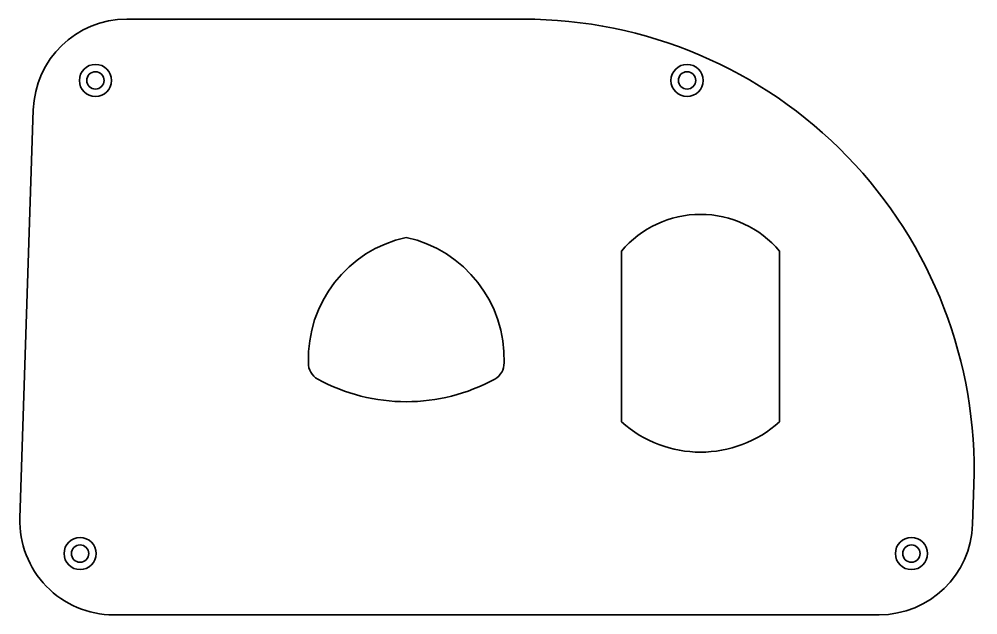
# Model space of a CAD drawing. Header units: millimetres. Extents: x 0 to 188, y 0 to 117.
import ezdxf

# ---------------------------------------------------------------- set-up
doc = ezdxf.new("R2010")
doc.units = ezdxf.units.MM
doc.layers.add('SIMUMAK Visible (ISO)', color=7, linetype='Continuous', lineweight=35)

# ---------------------------------------------------------------- blocks, each defined once
blk = doc.blocks.new('SIL-027-RPANEL-01_Sheet_1_SIL-027-RPANEL-01')
at = {"layer": 'SIMUMAK Visible (ISO)'}
for p, q in [((9.28, 59.18), (-68.49, 59.18)), ((-86.84, 41.42), (-89.44, -38.58)), ((28.49, -19.71), (28.49, 13.72)), ((59.49, 13.72), (59.49, -19.71)), ((97.34, -39.77), (97.59, -32.04)), ((-71.09, -57.53), (78.99, -57.53))]:
    blk.add_line(p, q, dxfattribs=at)
for centre, radius in [((-74.65, 47.18), 3.15), ((-74.65, 47.18), 1.7), ((41.35, 47.18), 3.15), ((41.35, 47.18), 1.7), ((-77.66, -45.53), 3.15), ((85.34, -45.53), 3.15), ((-77.66, -45.53), 1.7), ((85.34, -45.53), 1.7)]:
    blk.add_circle(centre, radius, dxfattribs=at)
for centre, radius, start, end in [((-68.49, 40.83), 18.36, 90, 178.1407), ((9.28, -29.17), 88.36, 358.1407, 90), ((-71.09, -39.17), 18.36, 178.1407, 270), ((78.99, -39.17), 18.36, 270, 358.1407)]:
    blk.add_arc(centre, radius, start, end, dxfattribs=at)
at = {"layer": 'SIMUMAK Visible (ISO)', "extrusion": (0, 0, -1)}
for centre, radius, start, end in [((-43.99, 0.69), 20.25, 40.0545, 139.9454), ((8.59, -7.36), 24.31, 358.1578, 77.8388), ((18.83, -7.36), 24.31, 102.1612, 181.8422), ((29.39, -8.27), 3.5, 298.6308, 2.0111), ((-1.96, -8.27), 3.5, 177.9889, 241.3692), ((13.71, 20.44), 36.21, 241.3692, 298.6308), ((-43.99, -2.45), 23.2, 228.0791, 311.9208)]:
    blk.add_arc(centre, radius, start, end, dxfattribs=at)

msp = doc.modelspace()

# ---------------------------------------------------------------- block references
msp.add_blockref('SIL-027-RPANEL-01_Sheet_1_SIL-027-RPANEL-01', (89.44, 57.53))

doc.saveas('drawing.dxf')
